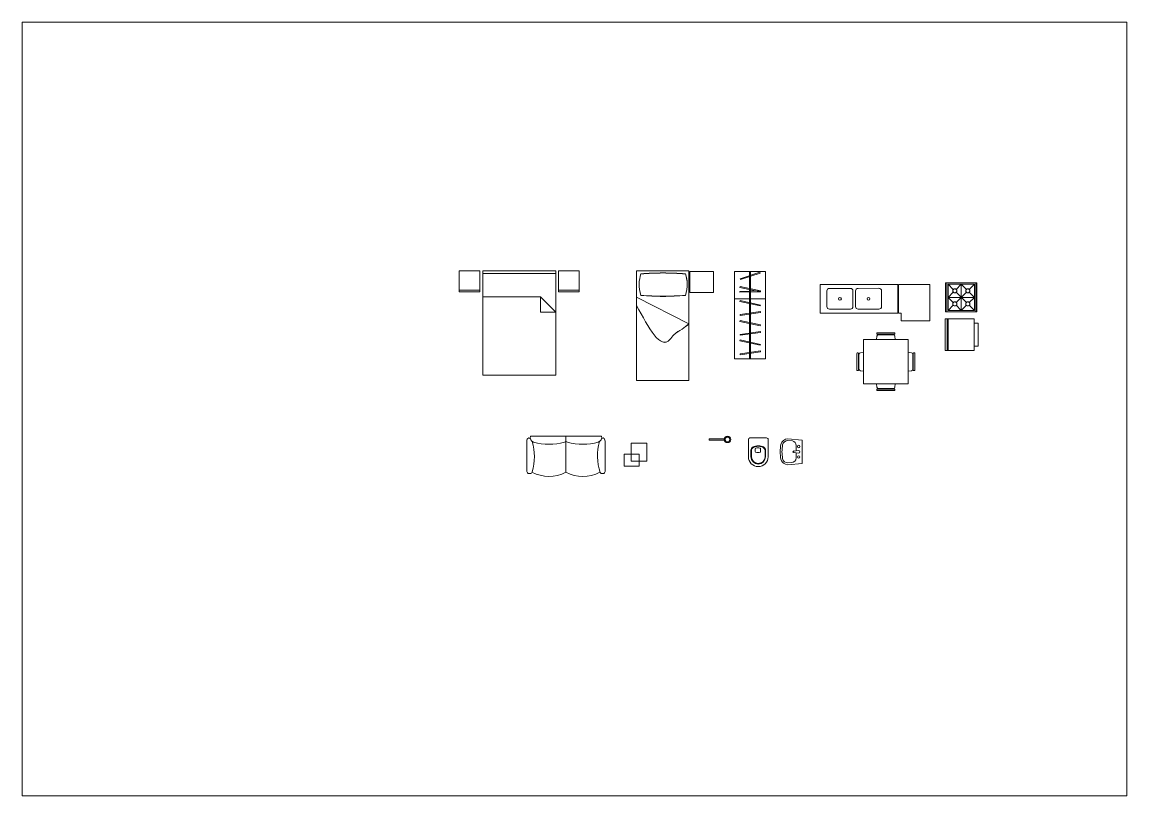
# Paper-space layout 'Layout1' of a CAD drawing. Header units: centimetres. Extents: x 29 to 262, y 20 to 183.
# The model-space entities are those that its viewports show. They can reach past a viewport. Long polylines and large blocks are cut down to what shows.
import ezdxf

# ---------------------------------------------------------------- set-up
doc = ezdxf.new("R2010")
doc.units = ezdxf.units.CM
doc.layers.add('blocos', color=40, linetype='Continuous', lineweight=15)
doc.layers.add('Cotas', color=7, linetype='Continuous', lineweight=9)

# ---------------------------------------------------------------- blocks, each defined once
blk = doc.blocks.new('sofá1')
at = {"layer": 'blocos'}
for p, q in [((-75, 10), (-75, 68)), ((-71, 72), (-69, 72)), ((0, 0), (0, 69.5)), ((71, 72), (69, 72)), ((75, 10), (75, 68)), ((0, 0), (-65, 0)), ((65, 0), (0, 0))]:
    blk.add_line(p, q, dxfattribs=at)
for centre, radius, start, end in [((-71, 68), 4, 90, 180), ((-69, 68), 4, 0, 90), ((-160.4, 38.8), 99.9, 343.5939, 18.1629), ((-32.6, 6.7), 70.7, 62.6166, 117.3834), ((32.5, 6.7), 70.7, 62.3919, 117.3834), ((160.4, 38.8), 99.9, 162.7275, 196.4061), ((69, 68), 4, 90, 173.4667), ((71, 68), 4, 0, 90), ((-65, 10), 10, 180, 202.8861), ((-71.1, 7), 3.26, 196.4582, 330.7816), ((-59.3, 3), 9.31, 107.4613, 194.9731), ((-65, 10), 10, 250.8998, 270), ((-32.5, -93.5), 109.4, 74.3182, 105.6818), ((-5.7, 3), 9.31, 52.0697, 72.5387), ((5.7, 3), 9.31, 107.4613, 127.9303), ((32.5, -93.5), 109.4, 74.3182, 105.6818), ((59.3, 3), 9.31, 345.0269, 72.5387), ((65, 10), 10, 270, 289.1002), ((71.1, 7), 3.26, 209.2184, 343.5418), ((65, 10), 10, 337.1139, 0)]:
    blk.add_arc(centre, radius, start, end, dxfattribs=at)
blk = doc.blocks.new('mesacanto')
at = {"layer": 'blocos', "ltscale": 0.5}
for p, q in [((-44.6, 43.7), (-21, 43.7)), ((-44.6, 15.1), (-44.6, 43.7)), ((-21, 43.7), (-21, 15.1)), ((-34.5, 30.3), (0, 30.3)), ((-34.5, 0), (-34.5, 30.3)), ((0, 30.3), (0, 0)), ((-21, 15.1), (-44.6, 15.1)), ((0, 0), (-34.5, 0))]:
    blk.add_line(p, q, dxfattribs=at)
blk = doc.blocks.new('fogão')
at = {"layer": 'blocos'}
for p, q in [((0, 27.8), (0, -27.8)), ((0, 27.8), (60, 27.8)), ((2.5, 27.8), (2.5, -27.8)), ((5.4, 25), (15, 15.3)), ((5.4, 25), (55.4, 25)), ((5.4, 25), (5.4, -25)), ((20.7, 15.3), (30.4, 25)), ((30.4, 25), (40, 15.3)), ((30.4, 25), (30.4, -25)), ((45.7, 15.3), (55.4, 25)), ((55.4, 25), (55.4, -25)), ((57.9, 27.8), (57.9, -27.8)), ((58.9, 27.8), (58.9, -27.8)), ((60, 27.8), (60, -27.8)), ((5.4, 0), (15, 9.7)), ((15, -9.7), (5.4, 0)), ((5.4, 0), (55.4, 0)), ((20.7, -9.7), (40, 9.7)), ((20.7, 9.7), (40, -9.7)), ((45.7, 9.7), (55.4, 0)), ((55.4, 0), (45.7, -9.7)), ((5.4, -25), (15, -15.3)), ((30.4, -25), (20.7, -15.3)), ((40, -15.3), (30.4, -25)), ((45.7, -15.3), (55.4, -25)), ((0, -27.8), (60, -27.8)), ((5.4, -25), (55.4, -25))]:
    blk.add_line(p, q, dxfattribs=at)
for centre in [(17.9, 12.5), (42.9, 12.5), (17.9, -12.5), (42.9, -12.5)]:
    blk.add_circle(centre, 4, dxfattribs=at)
blk = doc.blocks.new('camacasal')
at = {"layer": 'blocos'}
for p, q in [((0, 75), (0, 115)), ((0, 115), (40, 115)), ((37, 115), (37, 75)), ((40, 115), (40, 75)), ((0, 75), (40, 75)), ((0, 70), (200, 70)), ((0, -70), (0, 70)), ((5, -70), (5, 70)), ((50, 40.7), (79.3, 70)), ((79.3, 70), (79.3, 40.7)), ((200, 70), (200, -70)), ((50, -70), (50, 40.7)), ((50, 40.7), (79.3, 40.7)), ((200, -70), (0, -70)), ((0, -75.5), (40, -75.5)), ((0, -115.5), (0, -75.5)), ((37, -75.5), (37, -115.5)), ((40, -75.5), (40, -115.5)), ((0, -115.5), (40, -115.5))]:
    blk.add_line(p, q, dxfattribs=at)
blk = doc.blocks.new('roupeiro1')
at = {"layer": 'blocos'}
for p, q in [((115.3, 60), (-52.2, 60)), ((-52.2, 60), (-52.2, 0)), ((-50.8, 48.9), (-49.3, 49.4)), ((-38.5, 11.2), (-50.8, 48.9)), ((-49.3, 49.4), (-37, 11.7)), ((-23.4, 11.2), (-14.9, 49.9)), ((-13.3, 49.6), (-21.8, 10.8)), ((-14.1, 10.7), (-14.9, 50.4)), ((-14.9, 50.4), (-13.3, 50.4)), ((-14.9, 49.9), (-13.3, 49.6)), ((-13.3, 50.4), (-12.5, 10.7)), ((0, 60), (0, 0)), ((3.6, 11.2), (12.1, 49.9)), ((13.7, 49.6), (5.2, 10.8)), ((12.1, 49.9), (13.7, 49.6)), ((24.6, 50.2), (26.2, 50.4)), ((30.3, 10.9), (24.6, 50.2)), ((26.2, 50.4), (31.9, 11.1)), ((41.8, 11.2), (50.3, 49.9)), ((51.9, 49.6), (43.4, 10.8)), ((50.3, 49.9), (51.9, 49.6)), ((62.8, 50.2), (64.4, 50.4)), ((68.5, 10.9), (62.8, 50.2)), ((64.4, 50.4), (70.1, 11.1)), ((79, 11.2), (87.5, 49.9)), ((89.1, 49.6), (80.6, 10.8)), ((87.5, 49.9), (89.1, 49.6)), ((100, 50.2), (101.7, 50.4)), ((105.7, 10.9), (100, 50.2)), ((101.7, 50.4), (107.3, 11.1)), ((115.3, 0), (115.3, 60)), ((-52.2, 31), (115.3, 31)), ((-52.2, 29), (115.3, 29)), ((-52.2, 0), (115.3, 0)), ((-37, 11.7), (-38.5, 11.2)), ((-21.8, 10.8), (-23.4, 11.2)), ((-12.5, 10.7), (-14.1, 10.7)), ((5.2, 10.8), (3.6, 11.2)), ((31.9, 11.1), (30.3, 10.9)), ((43.4, 10.8), (41.8, 11.2)), ((70.1, 11.1), (68.5, 10.9)), ((80.6, 10.8), (79, 11.2)), ((107.3, 11.1), (105.7, 10.9))]:
    blk.add_line(p, q, dxfattribs=at)
blk = doc.blocks.new('cama_solt')
at = {"layer": 'blocos'}
for p, q in [((-50, -210), (-50, 0)), ((-50, 0), (50, 0)), ((50, 0), (50, -210)), ((52.3, -1.2), (52.3, -41.2)), ((97.1, -1.2), (52.3, -1.2)), ((97.1, -41.2), (97.1, -1.2)), ((52.3, -41.2), (97.1, -41.2)), ((50, -210), (-50, -210))]:
    blk.add_line(p, q, dxfattribs=at)
at = {"layer": 'blocos', "linetype": 'Continuous', "ltscale": 100}
for p, q in [((-50, -50.4), (50, -101.7)), ((-50, -50.5), (50, -101.8))]:
    blk.add_line(p, q, dxfattribs=at)
at = {"layer": 'blocos', "ltscale": 100}
for points in [[(-41.7, -5.5), (-45.3, -24.3), (-41.7, -47)], [(-41.7, -5.6), (-45.3, -24.5), (-41.7, -47.1)], [(43.6, -5.5), (0.4, -3.9), (-41.7, -5.5)], [(43.6, -5.6), (0.4, -4), (-41.7, -5.6)], [(43.6, -5.5), (47.1, -24.3), (43.6, -47)], [(43.6, -5.6), (47.2, -24.5), (43.6, -47.1)], [(43.6, -47), (0.4, -48.6), (-41.7, -47)], [(43.6, -47.1), (0.4, -48.8), (-41.7, -47.1)]]:
    blk.add_spline(points, degree=3, dxfattribs=at)
at = {"layer": 'blocos', "linetype": 'Continuous', "ltscale": 100}
for points in [[(50, -101.7), (37, -111.5), (21.3, -122.3), (13.8, -131.7), (-50, -66.4)], [(50, -101.8), (37, -111.6), (21.3, -122.4), (13.8, -131.8), (-50, -66.5)]]:
    blk.add_spline(points, degree=3, dxfattribs=at)
blk = doc.blocks.new('bide')
at = {"layer": 'blocos'}
for p, q in [((-36, 19), (-3, 19)), ((-23, 14), (-36, 14)), ((-23, 13), (-36, 13)), ((0, 16), (0, -16)), ((-23, -13), (-36, -13)), ((-23, -14), (-36, -14)), ((-36, -19), (-3, -19))]:
    blk.add_line(p, q, dxfattribs=at)
for centre, radius, start, end in [((-36, 0), 19, 90, 270), ((-36, 0), 14, 90, 270), ((-36, 0), 13, 90, 270), ((-2.4, 1.1), 25.4, 170.481, 191.8976), ((-22.7, -13.7), 19.6, 83.8913, 104.0217), ((-23, 9.2), 4.75, 54.0626, 90), ((-23, 9.2), 3.75, 54.0626, 90), ((-26.2, 4.8), 9.19, 29.7449, 54.0626), ((-21.2, 4), 1.84, 13.6004, 71.3149), ((-26.2, 4.8), 10.2, 29.7449, 54.0626), ((-34, 0.3), 15.1, 2.0025, 16.0886), ((-34, 0.8), 15.1, 345.9421, 0.0282), ((-31.3, 1.9), 15.1, 13.3165, 29.7449), ((-31.3, 1.9), 16.1, 13.3165, 29.7449), ((-39.4, 0), 23.4, 0, 13.3165), ((-39.4, 0), 23.4, 346.6835, 0), ((-39.4, 0), 24.4, 0, 13.3165), ((-3, 16), 3, 0, 90), ((-23.7, 15.1), 19.6, 259.3039, 279.3652), ((-23, -9.2), 3.75, 270, 305.9374), ((-23, -9.2), 4.75, 270, 305.9374), ((-26.2, -4.8), 9.19, 305.9374, 330.2551), ((-21.1, -2.5), 1.84, 290.7158, 348.4303), ((-26.2, -4.8), 10.2, 305.9374, 330.2551), ((-31.3, -1.9), 15.1, 330.2551, 346.6835), ((-31.3, -1.9), 16.1, 330.2551, 346.6835), ((-39.4, 0), 24.4, 346.6835, 0), ((-3, -16), 3, 270, 0)]:
    blk.add_arc(centre, radius, start, end, dxfattribs=at)
blk = doc.blocks.new('chuveiro')
at = {"layer": 'blocos'}
for p, q in [((-1.3, 0), (-1.3, 28.9)), ((1.3, 0), (1.3, 28.9)), ((-1.3, 0), (1.3, 0))]:
    blk.add_line(p, q, dxfattribs=at)
for radius in [6.25, 4.5]:
    blk.add_circle((0, 35), radius, dxfattribs=at)
blk = doc.blocks.new('pia')
at = {"layer": 'blocos'}
for p, q in [((27, 25), (0, 22.5)), ((0, 22.5), (0, -22.5)), ((27.2, 21.5), (20.5, 20.9)), ((27.3, 25), (27, 25)), ((27.2, 21.5), (27.2, 21.5)), ((6.5, 2.5), (15.9, 1.2)), ((11.5, 11.9), (11.5, 1.8)), ((15.9, -1.2), (6.5, -2.5)), ((11.5, -1.8), (11.5, -11.9)), ((18.5, -20.7), (27.2, -21.5)), ((0, -22.5), (27, -25)), ((27, -25), (27.3, -25)), ((27.2, -21.5), (27.2, -21.5))]:
    blk.add_line(p, q, dxfattribs=at)
for centre in [(6.5, 10), (6.5, -10)]:
    blk.add_circle(centre, 2.5, dxfattribs=at)
for centre, radius, start, end in [((26.9, 10.8), 10.7, 12.9598, 87.9684), ((26.9, 10.8), 14.2, 13.8533, 88.2364), ((6.5, 0), 2.5, 90, 270), ((20.5, 11.9), 9, 90, 180), ((15.9, 0), 1.57, 234.9797, 125.0203), ((15.9, 0), 1.15, 270, 90), ((-33.8, 0), 72.3, 0, 10.5151), ((-33.8, 0), 72.3, 349.4849, 360), ((-32.4, 0.1), 74.4, 359.946, 10.9566), ((-32.4, -0.1), 74.4, 349.0434, 0.054), ((20.5, -11.9), 9, 180, 257.3666), ((26.9, -10.8), 10.7, 272.0316, 347.0402), ((26.9, -10.8), 14.2, 271.7636, 346.1467)]:
    blk.add_arc(centre, radius, start, end, dxfattribs=at)
blk = doc.blocks.new('pia_coz')
at = {"layer": 'blocos', "ltscale": 100}
for p, q in [((-70.1, 35.7), (-70.1, 90.7)), ((-70.1, 90.7), (-0.1, 90.7)), ((-0.1, 30.7), (-0.1, 90.7)), ((-55.1, 35.7), (-70.1, 35.7)), ((-55.1, 35.7), (-55.1, 30.7)), ((-55.1, 30.7), (-0.1, 30.7))]:
    blk.add_line(p, q, dxfattribs=at)
at = {"layer": 'blocos'}
for p, q in [((-55, 29.4), (-55, -119.6)), ((0, 29.4), (-55, 29.4)), ((0, -119.6), (0, 29.4)), ((-47.5, -46.7), (-47.5, -6.7)), ((-42.5, -1.7), (-12.5, -1.7)), ((-7.5, -6.7), (-7.5, -46.7)), ((-47.5, -61.6), (-47.5, -101.6)), ((-12.5, -51.7), (-42.5, -51.7)), ((-12.5, -56.6), (-42.5, -56.6)), ((-7.5, -101.6), (-7.5, -61.6)), ((-55, -119.6), (0, -119.6)), ((-42.5, -106.6), (-12.5, -106.6))]:
    blk.add_line(p, q, dxfattribs=at)
for centre in [(-27.7, -26.7), (-27.7, -81.6)]:
    blk.add_circle(centre, 2.74, dxfattribs=at)
for centre, start, end in [((-42.5, -6.7), 90, 180), ((-12.5, -6.7), 360, 90), ((-42.5, -46.7), 180, 270), ((-42.5, -61.6), 90, 180), ((-12.5, -46.7), 270, 0), ((-12.5, -61.6), 360, 90), ((-42.5, -101.6), 180, 270), ((-12.5, -101.6), 270, 0)]:
    blk.add_arc(centre, 5, start, end, dxfattribs=at)
blk = doc.blocks.new('mesa')
at = {"layer": 'blocos'}
for p, q in [((45.5, 45.7), (-39.7, 45.7)), ((-39.7, 45.7), (-39.7, -39.3)), ((-14.4, 52), (-15.1, 45.7)), ((-14.1, 56.7), (-14.1, 57.7)), ((-13.1, 58.7), (18.9, 58.7)), ((18.9, 55.7), (-13.1, 55.7)), ((17.2, 54.7), (-11.4, 54.7)), ((19.9, 57.7), (19.9, 56.7)), ((20.9, 45.7), (20.2, 52)), ((45.5, -39.3), (45.5, 45.7)), ((-52.7, 19.2), (-52.7, -12.8)), ((-50.7, 20.2), (-51.7, 20.2)), ((-49.7, -12.8), (-49.7, 19.2)), ((-48.7, -11.1), (-48.7, 17.5)), ((-46, 20.5), (-39.7, 21.2)), ((51.9, 20.5), (45.5, 21.2)), ((54.5, -11.1), (54.5, 17.5)), ((55.5, -12.8), (55.5, 19.2)), ((56.5, 20.2), (57.5, 20.2)), ((58.5, 19.2), (58.5, -12.8)), ((-51.7, -13.8), (-50.7, -13.8)), ((-39.7, -14.8), (-46, -14.1)), ((45.5, -14.8), (51.9, -14.1)), ((57.5, -13.8), (56.5, -13.8)), ((-39.7, -39.3), (45.5, -39.3)), ((-14.4, -45.7), (-15.1, -39.3)), ((20.9, -39.3), (20.2, -45.7)), ((-14.1, -50.3), (-14.1, -51.3)), ((18.9, -49.3), (-13.1, -49.3)), ((-13.1, -52.3), (18.9, -52.3)), ((17.2, -48.3), (-11.4, -48.3)), ((19.9, -51.3), (19.9, -50.3))]:
    blk.add_line(p, q, dxfattribs=at)
for centre, radius, start, end in [((-11.4, 51.7), 3, 90, 173.7728), ((-13.1, 57.7), 1, 90, 180), ((-13.1, 56.7), 1, 180, 270), ((17.2, 51.7), 3, 6.2272, 90), ((18.9, 57.7), 1, 360, 90), ((18.9, 56.7), 1, 270, 0), ((-51.7, 19.2), 1, 90, 180), ((-50.7, 19.2), 1, 0, 90), ((-45.7, 17.5), 3, 96.2272, 180), ((51.5, 17.5), 3, 360, 83.7728), ((56.5, 19.2), 1, 90, 180), ((57.5, 19.2), 1, 0, 90), ((-51.7, -12.8), 1, 180, 270), ((-50.7, -12.8), 1, 270, 360), ((-45.7, -11.1), 3, 180, 263.7728), ((51.5, -11.1), 3, 276.2272, 0), ((56.5, -12.8), 1, 180, 270), ((57.5, -12.8), 1, 270, 0), ((-11.4, -45.3), 3, 186.2272, 270), ((-13.1, -50.3), 1, 90, 180), ((-13.1, -51.3), 1, 180, 270), ((17.2, -45.3), 3, 270, 353.7728), ((18.9, -50.3), 1, 360, 90), ((18.9, -51.3), 1, 270, 0)]:
    blk.add_arc(centre, radius, start, end, dxfattribs=at)
blk = doc.blocks.new('geladeira')
at = {"layer": 'blocos'}
for p, q in [((8, 22.3), (0, 22.3)), ((0, 22.3), (0, -22.3)), ((0, -22.3), (0, 22.3)), ((0, 22.3), (8, 22.3)), ((8, 30.3), (63.45, 30.3)), ((8, -30.3), (8, 30.3)), ((8, 22.3), (8, 30.3)), ((57.95, 30.3), (57.95, -30.3)), ((59.45, 30.3), (59.45, -30.3)), ((63.45, 30.3), (63.45, -30.3)), ((63.45, 30.3), (63.45, -30.3)), ((0, -22.3), (8, -22.3)), ((8, -22.3), (0, -22.3)), ((8, -30.3), (8, -22.3)), ((63.45, -30.3), (8, -30.3)), ((63.45, -30.3), (8, -30.3))]:
    blk.add_line(p, q, dxfattribs=at)
for points in [[(8, 22.3, 48), (0, 22.3, 48), (0, -22.3, 48), (8, -22.3, 48)], [(63.45, -30.3), (63.45, 30.3), (8, 30.3), (8, -30.3)], [(8, 30.3, 61.8), (8, -30.3, 61.8), (57.95, -30.3, 61.8), (57.95, 30.3, 61.8)]]:
    blk.add_3dface(points, dxfattribs=at)

msp = doc.modelspace()

# ---------------------------------------------------------------- block references
for name, p, rotation in [('camacasal', (2268, 738.4), 270), ('roupeiro1', (2680.6, 685), 270), ('geladeira', (3148.5, 616.1), 180), ('sofá1', (2357.6, 421.8), 180), ('mesacanto', (2513, 408.3), 90), ('chuveiro', (2632.4, 415.3), 270), ('bide', (2726.5, 418.1), 89.99999999999999), ('pia', (2810.5, 391.6), 180)]:
    msp.add_blockref(name, p, dxfattribs=dict(rotation=rotation))
for name, p in [('cama_solt', (2543.2, 738.4)), ('fogão', (3085.6, 687.7)), ('mesa', (2968.3, 561.1))]:
    msp.add_blockref(name, p)
at = {"xscale": -1, "rotation": 270.0189748956832}
msp.add_blockref('pia_coz', (2964.7, 712.5), dxfattribs=at)

psp = doc.layouts.get("Layout1")

# ---------------------------------------------------------------- viewports
at = {"layer": 'Cotas', "view_target_point": (3565.59, 883.61)}
psp.add_viewport(center=(145.35, 101.77), size=(232.56, 162.8309), view_center_point=(-1191.61, -410), view_height=1483.7746, dxfattribs=at)

doc.saveas('drawing.dxf')
